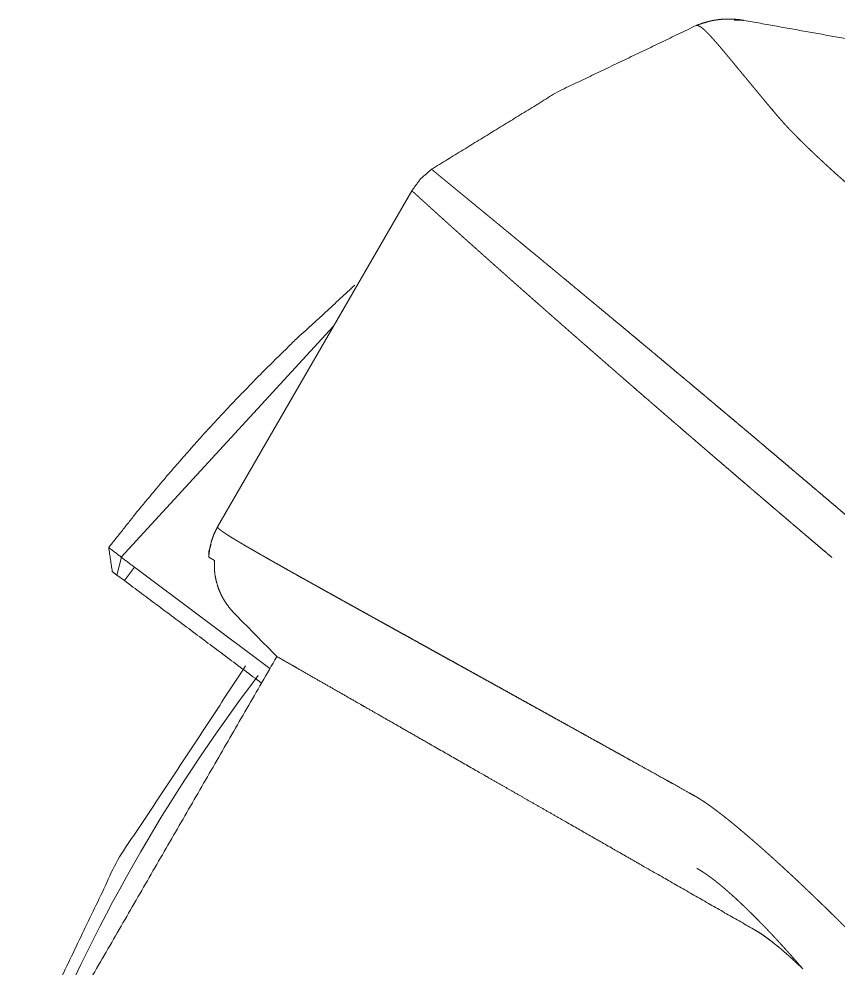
# Paper-space layout 'A3_1' of a CAD drawing. Header units: millimetres. Extents: x 0 to 420, y 0 to 297.
# Drawn here: x 181.72 to 187.61, y 272.61 to 279.43 of the extents above; entities that cross this region are included whole.
import ezdxf

# ---------------------------------------------------------------- set-up
doc = ezdxf.new("R2010")
doc.units = ezdxf.units.MM
doc.layers.add('170', color=7, linetype='Continuous', true_color=0xffffff)

psp = doc.layouts.new('A3_1')

# ---------------------------------------------------------------- linework, layer by layer
at = {"layer": '170', "color": 155, "linetype": 'Continuous', "lineweight": 13}
for p, q in [((183.1512, 275.7852), (184.5456, 278.2004)), ((183.9796, 277.2255), (182.4592, 275.567)), ((182.4602, 275.5662), (182.428, 275.439)), ((183.1291, 275.5444), (183.0874, 275.5685)), ((182.4817, 275.3988), (182.554, 275.4955)), ((182.554, 275.4955), (183.5271, 274.7679)), ((182.428, 275.439), (182.3942, 275.4646)), ((182.4817, 275.3988), (182.428, 275.439))]:
    psp.add_line(p, q, dxfattribs=at)
psp.add_arc((193.0511, 267.3909), 12.0819, 142.67767, 158.10424, dxfattribs=at)
for points, knots in [([(184.6874, 278.3546), (185.5928, 278.9103), (186.587, 279.3867)], [0, 0, 0.490746, 1, 1]), ([(186.587, 279.3866), (186.6277, 279.4021), (186.6694, 279.4146), (186.6906, 279.4197), (186.712, 279.4241), (186.7334, 279.4276), (186.755, 279.4304), (186.7767, 279.4324), (186.7984, 279.4336), (186.8202, 279.434), (186.8419, 279.4336), (186.8851, 279.4306), (186.9281, 279.4244)], [0, 0, 0.125135, 0.250202, 0.312844, 0.375471, 0.437969, 0.50044, 0.563076, 0.625716, 0.688157, 0.750476, 0.874993, 1, 1]), ([(186.587, 279.3866), (186.5881, 279.3869), (186.5892, 279.3871), (186.5904, 279.3873), (186.5916, 279.3874), (186.5928, 279.3874), (186.594, 279.3874), (186.5952, 279.3873), (186.5965, 279.3871), (186.5978, 279.3869), (186.5991, 279.3866), (186.6005, 279.3863), (186.6019, 279.3858), (186.6033, 279.3854), (186.6047, 279.3848), (186.6062, 279.3843), (186.6077, 279.3836), (186.6092, 279.3829), (186.6107, 279.3821), (186.6123, 279.3813), (186.6139, 279.3804), (186.6156, 279.3794), (186.6172, 279.3784), (186.6189, 279.3773), (186.6207, 279.3762), (186.6224, 279.375), (186.6242, 279.3737), (186.626, 279.3724), (186.6278, 279.371), (186.6297, 279.3696), (186.6316, 279.3681), (186.6336, 279.3665), (186.6355, 279.3649), (186.6375, 279.3632), (186.6396, 279.3615), (186.6416, 279.3597), (186.6437, 279.3579), (186.6458, 279.356), (186.648, 279.354), (186.6502, 279.352), (186.6524, 279.3499), (186.6547, 279.3478), (186.6569, 279.3456), (186.6616, 279.341), (186.6664, 279.3362), (186.6689, 279.3337), (186.6713, 279.3312), (186.6738, 279.3286), (186.6764, 279.326), (186.679, 279.3233), (186.6816, 279.3205), (186.6842, 279.3177), (186.6869, 279.3148), (186.6924, 279.3089), (186.698, 279.3028), (186.7038, 279.2965), (186.7067, 279.2932), (186.7096, 279.2899), (186.7126, 279.2865), (186.7157, 279.2831), (186.7187, 279.2796), (186.7218, 279.2761), (186.725, 279.2726), (186.7281, 279.2689), (186.7313, 279.2652), (186.7346, 279.2615), (186.7379, 279.2577), (186.7412, 279.2538), (186.7446, 279.25), (186.7479, 279.246), (186.7514, 279.242), (186.7548, 279.238), (186.7619, 279.2297), (186.7691, 279.2212), (186.7727, 279.2169), (186.7801, 279.2081), (186.7839, 279.2036), (186.7877, 279.1991), (186.7915, 279.1945), (186.7993, 279.1852), (186.8072, 279.1757), (186.8112, 279.1709), (186.8153, 279.166), (186.8194, 279.1611), (186.8235, 279.1561), (186.8277, 279.1511), (186.8362, 279.1408), (186.8405, 279.1357), (186.8448, 279.1304), (186.8492, 279.1252), (186.8536, 279.1198), (186.858, 279.1144), (186.867, 279.1035), (186.8716, 279.098), (186.8809, 279.0868), (186.8855, 279.0811), (186.8903, 279.0754), (186.895, 279.0696), (186.8998, 279.0638), (186.9095, 279.052), (186.9144, 279.0461), (186.9194, 279.0401), (186.9244, 279.034), (186.9345, 279.0217), (186.9396, 279.0155), (186.9448, 279.0093), (186.95, 279.003), (186.9553, 278.9966), (186.9605, 278.9903), (186.9712, 278.9773), (186.9766, 278.9708), (186.9875, 278.9576), (186.993, 278.9509), (187.0042, 278.9374), (187.0099, 278.9306), (187.0155, 278.9238), (187.0213, 278.9168), (187.0328, 278.9029), (187.0387, 278.8959), (187.0446, 278.8887), (187.0505, 278.8816), (187.0565, 278.8744), (187.0625, 278.8672), (187.0686, 278.8599), (187.0747, 278.8526), (187.0808, 278.8452), (187.0932, 278.8303), (187.0995, 278.8228), (187.1122, 278.8077), (187.1186, 278.8), (187.1365, 278.7788), (187.1549, 278.7572), (187.1712, 278.7382), (187.1879, 278.7189), (187.2023, 278.7025), (187.2171, 278.6858), (187.2294, 278.672), (187.2419, 278.6582), (187.2519, 278.6473), (187.262, 278.6364), (187.2695, 278.6285), (187.2771, 278.6207), (187.2834, 278.6143), (187.2898, 278.6079), (187.3026, 278.5951), (187.3155, 278.5822), (187.322, 278.5757), (187.3351, 278.5627), (187.3484, 278.5496), (187.3551, 278.5431), (187.3618, 278.5365), (187.3754, 278.5233), (187.389, 278.5101), (187.3959, 278.5034), (187.4098, 278.49), (187.4168, 278.4834), (187.4239, 278.4767), (187.4309, 278.4699), (187.4451, 278.4564), (187.4523, 278.4496), (187.4668, 278.4361), (187.474, 278.4292), (187.4814, 278.4224), (187.4961, 278.4087), (187.5035, 278.4018), (187.511, 278.3949), (187.5185, 278.388), (187.5336, 278.3741), (187.5488, 278.3602), (187.5642, 278.3462), (187.5797, 278.3322), (187.5954, 278.3181), (187.6113, 278.3039), (187.6193, 278.2968), (187.6353, 278.2825), (187.6515, 278.2682), (187.6679, 278.2538), (187.6844, 278.2394), (187.6927, 278.2322), (187.7011, 278.2249), (187.7479, 278.1844), (187.796, 278.1432), (187.8439, 278.1023), (187.8931, 278.0607), (187.942, 278.0195), (187.9921, 277.9776), (188.0419, 277.9362), (188.0929, 277.8942), (188.1435, 277.8527), (188.1952, 277.8105), (188.2464, 277.769), (188.2987, 277.7269), (188.3505, 277.6855), (188.4032, 277.6434), (188.4553, 277.6022), (188.5084, 277.5604), (188.5607, 277.5195), (188.614, 277.478), (188.6663, 277.4374), (188.7196, 277.3963), (188.7718, 277.3562), (188.8249, 277.3156), (188.8769, 277.2761), (188.9296, 277.2361), (188.9811, 277.1972), (189.0334, 277.1579), (189.0843, 277.1198), (189.1359, 277.0813), (189.186, 277.044), (189.2368, 277.0063), (189.2859, 276.97), (189.3357, 276.9332), (189.4323, 276.8622), (189.4791, 276.8279), (189.5717, 276.7603), (189.6174, 276.7269), (189.7053, 276.6629), (189.7473, 276.6324), (189.8297, 276.5724), (189.87, 276.543), (189.9464, 276.4873), (190.0184, 276.4345)], [0, 0, 0.000252, 0.000499, 0.000756, 0.001012, 0.001275, 0.001544, 0.001817, 0.002101, 0.002392, 0.00269, 0.002998, 0.003316, 0.003642, 0.003982, 0.004324, 0.004687, 0.005055, 0.005435, 0.005831, 0.006236, 0.006654, 0.00708, 0.007522, 0.007978, 0.008446, 0.008925, 0.00942, 0.009926, 0.010445, 0.010979, 0.011526, 0.012084, 0.012659, 0.013246, 0.013842, 0.01446, 0.015084, 0.015728, 0.016381, 0.01705, 0.017735, 0.018429, 0.019863, 0.021354, 0.022122, 0.0229, 0.023691, 0.024504, 0.025321, 0.02616, 0.027009, 0.027874, 0.029643, 0.03147, 0.03335, 0.034312, 0.035291, 0.036279, 0.037284, 0.038304, 0.039335, 0.040379, 0.041442, 0.042515, 0.043604, 0.044709, 0.045824, 0.046955, 0.0481, 0.049257, 0.050431, 0.052817, 0.055261, 0.056503, 0.059032, 0.060319, 0.061617, 0.06293, 0.065595, 0.068319, 0.069703, 0.071098, 0.072508, 0.073931, 0.075371, 0.078289, 0.079765, 0.081259, 0.082767, 0.084291, 0.085824, 0.088937, 0.090509, 0.093706, 0.095324, 0.096954, 0.098601, 0.100257, 0.103615, 0.105317, 0.107028, 0.108759, 0.112255, 0.114022, 0.115804, 0.117599, 0.11941, 0.121231, 0.124918, 0.126785, 0.130553, 0.132454, 0.136308, 0.138255, 0.140211, 0.142187, 0.146174, 0.148184, 0.150215, 0.152258, 0.154314, 0.156379, 0.158465, 0.160559, 0.162669, 0.16693, 0.169082, 0.173425, 0.175616, 0.181726, 0.187962, 0.193468, 0.199075, 0.203893, 0.208785, 0.212847, 0.21696, 0.220206, 0.223483, 0.225863, 0.228267, 0.230241, 0.23222, 0.236206, 0.240224, 0.242242, 0.246305, 0.2504, 0.252457, 0.254524, 0.258683, 0.262868, 0.264977, 0.269214, 0.271342, 0.27348, 0.275625, 0.27994, 0.28211, 0.286471, 0.288664, 0.290867, 0.295292, 0.297518, 0.299753, 0.301992, 0.306503, 0.311039, 0.315615, 0.320217, 0.324858, 0.329532, 0.331882, 0.336606, 0.341359, 0.346152, 0.350974, 0.353397, 0.355833, 0.369448, 0.383374, 0.397228, 0.41139, 0.425452, 0.439814, 0.454056, 0.468588, 0.482974, 0.497645, 0.512142, 0.526916, 0.541487, 0.556322, 0.570931, 0.585791, 0.600397, 0.615247, 0.62981, 0.644604, 0.659085, 0.673777, 0.688136, 0.702691, 0.716883, 0.731264, 0.745248, 0.759406, 0.77314, 0.78704, 0.800485, 0.814086, 0.840454, 0.853206, 0.878424, 0.890874, 0.914774, 0.926196, 0.948611, 0.959592, 0.980376, 1, 1]), ([(187.8572, 279.2584), (187.4037, 279.3392), (186.9307, 279.4242)], [0, 0, 0.489435, 1, 1]), ([(184.5456, 278.2005), (184.6081, 278.2853), (184.6874, 278.3546)], [0, 0, 0.499982, 1, 1]), ([(184.6874, 278.3546), (184.6876, 278.3544), (184.6878, 278.3543), (184.688, 278.354), (184.6883, 278.3538), (184.6886, 278.3535), (184.6891, 278.3531), (184.6895, 278.3527), (184.69, 278.3523), (184.6906, 278.3518), (184.6913, 278.3512), (184.692, 278.3506), (184.6928, 278.35), (184.6936, 278.3493), (184.6944, 278.3485), (184.6954, 278.3478), (184.6964, 278.3469), (184.6974, 278.3461), (184.6985, 278.3451), (184.6997, 278.3442), (184.7009, 278.3431), (184.7022, 278.342), (184.7036, 278.3409), (184.705, 278.3398), (184.7065, 278.3386), (184.708, 278.3373), (184.7096, 278.336), (184.7112, 278.3346), (184.7129, 278.3332), (184.7147, 278.3318), (184.7165, 278.3302), (184.7184, 278.3287), (184.7203, 278.3271), (184.7223, 278.3254), (184.7244, 278.3238), (184.7265, 278.322), (184.7287, 278.3202), (184.7309, 278.3184), (184.7332, 278.3165), (184.7356, 278.3145), (184.738, 278.3125), (184.7404, 278.3105), (184.743, 278.3084), (184.7456, 278.3063), (184.7482, 278.3041), (184.7509, 278.3018), (184.7537, 278.2996), (184.7565, 278.2972), (184.7594, 278.2949), (184.7624, 278.2924), (184.7654, 278.2899), (184.7685, 278.2874), (184.7716, 278.2848), (184.7748, 278.2822), (184.7781, 278.2795), (184.7814, 278.2768), (184.7847, 278.274), (184.7882, 278.2712), (184.7917, 278.2683), (184.7952, 278.2654), (184.7988, 278.2624), (184.8025, 278.2594), (184.81, 278.2532), (184.8139, 278.2501), (184.8218, 278.2436), (184.8258, 278.2403), (184.8299, 278.2369), (184.8341, 278.2335), (184.8425, 278.2265), (184.8469, 278.2229), (184.8513, 278.2193), (184.8602, 278.212), (184.8648, 278.2082), (184.8694, 278.2044), (184.8741, 278.2005), (184.8789, 278.1966), (184.8837, 278.1927), (184.8886, 278.1887), (184.8935, 278.1846), (184.9036, 278.1763), (184.9087, 278.1721), (184.9139, 278.1679), (184.9191, 278.1636), (184.9244, 278.1592), (184.9298, 278.1548), (184.9352, 278.1503), (184.9407, 278.1458), (184.9462, 278.1413), (184.9518, 278.1367), (184.9575, 278.132), (184.9632, 278.1273), (184.969, 278.1226), (184.9807, 278.1129), (184.9867, 278.108), (184.9927, 278.1031), (185.0049, 278.093), (185.0111, 278.0879), (185.0237, 278.0775), (185.0301, 278.0723), (185.0366, 278.067), (185.0431, 278.0616), (185.0496, 278.0562), (185.0563, 278.0508), (185.0697, 278.0397), (185.0765, 278.0341), (185.0834, 278.0284), (185.0903, 278.0227), (185.0973, 278.0169), (185.1115, 278.0053), (185.1259, 277.9934), (185.1332, 277.9874), (185.1406, 277.9813), (185.148, 277.9752), (185.1555, 277.969), (185.1706, 277.9566), (185.186, 277.9439), (185.1938, 277.9375), (185.2016, 277.931), (185.2095, 277.9245), (185.2175, 277.9179), (185.2255, 277.9113), (185.2336, 277.9046), (185.25, 277.8912), (185.2666, 277.8775), (185.275, 277.8706), (185.2834, 277.8636), (185.3005, 277.8495), (185.3091, 277.8424), (185.3178, 277.8352), (185.3266, 277.8279), (185.3442, 277.8134), (185.3622, 277.7986), (185.3803, 277.7836), (185.3987, 277.7684), (185.408, 277.7607), (185.4174, 277.753), (185.4363, 277.7374), (185.4458, 277.7295), (185.465, 277.7136), (185.4845, 277.6975), (185.5042, 277.6812), (185.5141, 277.6729), (185.5241, 277.6647), (185.5443, 277.648), (185.5545, 277.6395), (185.5648, 277.631), (185.5751, 277.6225), (185.5854, 277.6139), (185.6063, 277.5966), (185.6274, 277.5791), (185.6381, 277.5703), (185.6596, 277.5525), (185.6704, 277.5435), (185.6923, 277.5254), (185.7033, 277.5163), (185.7255, 277.4978), (185.7367, 277.4886), (185.7479, 277.4792), (185.7706, 277.4604), (185.782, 277.4509), (185.7935, 277.4414), (185.8167, 277.4221), (185.8284, 277.4125), (185.8519, 277.3929), (185.8637, 277.3831), (185.8756, 277.3732), (185.8876, 277.3632), (185.8996, 277.3533), (185.9239, 277.3331), (185.9483, 277.3127), (185.973, 277.2922), (185.9855, 277.2818), (185.998, 277.2714), (186.0232, 277.2504), (186.0486, 277.2292), (186.0743, 277.2079), (186.0872, 277.1971), (186.1133, 277.1754), (186.1263, 277.1644), (186.1527, 277.1425), (186.1794, 277.1202), (186.2062, 277.0978), (186.2333, 277.0752), (186.247, 277.0638), (186.2744, 277.0409), (186.2882, 277.0293), (186.316, 277.0061), (186.33, 276.9943), (186.3582, 276.9708), (186.3866, 276.947), (186.4009, 276.9351), (186.4296, 276.911), (186.4586, 276.8867), (186.4732, 276.8745), (186.5025, 276.8499), (186.5173, 276.8376), (186.5321, 276.8251), (186.5619, 276.8001), (186.5919, 276.7749), (186.6222, 276.7495), (186.6527, 276.7239), (186.668, 276.711), (186.6989, 276.6851), (186.7144, 276.6721), (186.7299, 276.659), (186.7612, 276.6327), (186.7928, 276.6061), (186.8086, 276.5928), (186.8405, 276.5659), (186.8726, 276.5389), (186.8887, 276.5253), (186.9211, 276.498), (186.9375, 276.4842), (186.9702, 276.4566), (187.0032, 276.4287), (187.0364, 276.4007), (187.0531, 276.3866), (187.0867, 276.3582), (187.1205, 276.3296), (187.1545, 276.3009), (187.1887, 276.2719), (187.2232, 276.2427), (187.2579, 276.2133), (187.2928, 276.1838), (187.3104, 276.1689), (187.3456, 276.139), (187.3811, 276.1089), (187.4168, 276.0786), (187.4527, 276.0481), (187.4708, 276.0327), (187.507, 276.0019), (187.5435, 275.9709), (187.5618, 275.9553), (187.5986, 275.924), (187.6171, 275.9083), (187.6542, 275.8766), (187.6916, 275.8448), (187.7292, 275.8127), (187.767, 275.7805), (187.7859, 275.7643)], [0, 0, 0.000065, 0.000127, 0.000206, 0.000308, 0.000424, 0.000558, 0.000711, 0.000881, 0.001074, 0.001285, 0.001513, 0.00176, 0.002022, 0.002309, 0.002607, 0.00293, 0.003268, 0.003628, 0.004006, 0.004402, 0.00482, 0.005252, 0.005703, 0.006176, 0.006667, 0.007175, 0.007703, 0.008251, 0.008819, 0.009404, 0.010007, 0.010625, 0.011269, 0.011931, 0.01261, 0.013308, 0.014028, 0.014766, 0.015523, 0.016297, 0.017089, 0.017904, 0.018733, 0.019587, 0.020456, 0.021344, 0.022253, 0.02318, 0.024129, 0.025096, 0.026082, 0.027085, 0.028111, 0.02915, 0.030212, 0.031292, 0.032394, 0.033514, 0.034652, 0.035812, 0.03699, 0.039401, 0.040637, 0.043164, 0.044459, 0.045768, 0.047102, 0.049819, 0.051211, 0.052619, 0.055495, 0.05696, 0.058444, 0.059949, 0.061473, 0.063018, 0.064581, 0.066163, 0.069385, 0.071025, 0.072683, 0.074363, 0.076061, 0.077778, 0.079515, 0.081272, 0.083046, 0.084843, 0.086657, 0.088493, 0.090341, 0.094107, 0.09602, 0.097951, 0.101871, 0.103863, 0.107903, 0.109946, 0.112019, 0.114102, 0.116208, 0.118335, 0.122647, 0.124832, 0.127036, 0.129261, 0.131504, 0.136049, 0.140674, 0.143019, 0.145375, 0.147761, 0.150156, 0.155014, 0.159951, 0.162449, 0.164965, 0.167503, 0.170059, 0.172637, 0.175233, 0.180479, 0.185805, 0.188499, 0.191211, 0.196694, 0.199464, 0.202256, 0.205066, 0.210745, 0.2165, 0.222328, 0.228238, 0.231223, 0.234226, 0.240294, 0.243351, 0.249531, 0.255787, 0.262123, 0.265322, 0.268535, 0.275024, 0.278295, 0.281589, 0.2849, 0.288227, 0.294947, 0.301738, 0.305169, 0.312079, 0.315565, 0.322591, 0.326135, 0.333277, 0.336872, 0.340492, 0.347794, 0.351468, 0.355164, 0.362622, 0.366373, 0.373944, 0.37776, 0.381591, 0.385447, 0.389318, 0.39712, 0.405003, 0.412965, 0.416977, 0.421004, 0.429123, 0.437314, 0.445588, 0.449756, 0.458147, 0.462369, 0.470876, 0.479463, 0.488125, 0.496864, 0.501268, 0.510123, 0.514581, 0.523556, 0.528076, 0.537163, 0.546333, 0.550944, 0.56023, 0.569589, 0.574305, 0.58378, 0.588546, 0.593338, 0.602969, 0.612676, 0.622462, 0.632322, 0.63728, 0.647255, 0.652272, 0.657303, 0.66743, 0.67763, 0.682763, 0.693078, 0.70347, 0.708693, 0.719194, 0.724478, 0.735095, 0.745787, 0.756552, 0.761964, 0.772845, 0.783798, 0.79483, 0.805932, 0.817117, 0.828374, 0.839704, 0.845402, 0.856848, 0.868366, 0.87996, 0.89163, 0.89749, 0.909272, 0.921123, 0.927085, 0.939052, 0.945057, 0.957139, 0.969291, 0.981518, 0.993821, 1, 1]), ([(187.5623, 275.5652), (187.5321, 275.5909), (187.517, 275.6037), (187.4871, 275.6291), (187.4573, 275.6544), (187.4277, 275.6796), (187.3983, 275.7046), (187.3691, 275.7295), (187.3545, 275.7419), (187.3255, 275.7666), (187.3111, 275.7789), (187.2824, 275.8033), (187.2681, 275.8155), (187.2397, 275.8398), (187.2255, 275.8518), (187.2114, 275.8639), (187.1833, 275.8879), (187.1693, 275.8998), (187.1554, 275.9117), (187.1276, 275.9354), (187.1001, 275.959), (187.0727, 275.9824), (187.059, 275.9941), (187.0454, 276.0057), (187.0319, 276.0173), (187.0049, 276.0404), (186.9915, 276.0519), (186.9781, 276.0633), (186.9515, 276.0861), (186.9382, 276.0975), (186.9118, 276.1201), (186.8857, 276.1426), (186.8596, 276.1649), (186.8337, 276.1871), (186.8209, 276.1982), (186.7952, 276.2202), (186.7825, 276.2311), (186.7571, 276.2529), (186.7445, 276.2638), (186.7194, 276.2854), (186.7069, 276.2961), (186.682, 276.3175), (186.6696, 276.3282), (186.6573, 276.3388), (186.6327, 276.3599), (186.6205, 276.3704), (186.5962, 276.3914), (186.5721, 276.4122), (186.5601, 276.4225), (186.5481, 276.4329), (186.5362, 276.4431), (186.5243, 276.4534), (186.5006, 276.4738), (186.4772, 276.4941), (186.4538, 276.5143), (186.4422, 276.5243), (186.4307, 276.5343), (186.4076, 276.5542), (186.3848, 276.5739), (186.3734, 276.5837), (186.3508, 276.6033), (186.3396, 276.613), (186.3172, 276.6324), (186.3061, 276.642), (186.284, 276.6612), (186.2729, 276.6707), (186.262, 276.6803), (186.251, 276.6897), (186.2293, 276.7086), (186.2077, 276.7273), (186.1863, 276.7459), (186.165, 276.7643), (186.1439, 276.7827), (186.123, 276.8009), (186.1022, 276.819), (186.0919, 276.8279), (186.0713, 276.8458), (186.0611, 276.8547), (186.0509, 276.8636), (186.0408, 276.8724), (186.0206, 276.89), (186.0006, 276.9074), (185.9906, 276.9161), (185.9708, 276.9333), (185.9512, 276.9505), (185.9317, 276.9675), (185.9221, 276.9759), (185.9124, 276.9843), (185.9028, 276.9927), (185.8837, 277.0094), (185.8648, 277.026), (185.8553, 277.0342), (185.846, 277.0424), (185.8273, 277.0587), (185.8088, 277.0749), (185.7997, 277.0829), (185.7814, 277.0989), (185.7633, 277.1148), (185.7543, 277.1226), (185.7364, 277.1383), (185.7275, 277.1461), (185.7098, 277.1616), (185.7011, 277.1693), (185.6836, 277.1846), (185.6663, 277.1998), (185.6577, 277.2073), (185.6406, 277.2223), (185.6322, 277.2298), (185.6237, 277.2372), (185.6153, 277.2446), (185.6069, 277.252), (185.5986, 277.2593), (185.5903, 277.2666), (185.5738, 277.2811), (185.5656, 277.2883), (185.5575, 277.2955), (185.5493, 277.3027), (185.5332, 277.3169), (185.5252, 277.3239), (185.5172, 277.331), (185.5093, 277.338), (185.5014, 277.3449), (185.4935, 277.3519), (185.4857, 277.3588), (185.4779, 277.3657), (185.4624, 277.3793), (185.4547, 277.3861), (185.4394, 277.3996), (185.4242, 277.413), (185.4093, 277.4262), (185.4018, 277.4328), (185.387, 277.4459), (185.3797, 277.4524), (185.3724, 277.4589), (185.3578, 277.4717), (185.3435, 277.4844), (185.3363, 277.4907), (185.3222, 277.5033), (185.3151, 277.5095), (185.3012, 277.5219), (185.2942, 277.528), (185.2804, 277.5402), (185.2668, 277.5523), (185.2601, 277.5583), (185.2533, 277.5643), (185.2466, 277.5702), (185.24, 277.5761), (185.2334, 277.582), (185.2202, 277.5936), (185.2137, 277.5995), (185.2072, 277.6052), (185.2007, 277.611), (185.1943, 277.6167), (185.1879, 277.6223), (185.1752, 277.6336), (185.1627, 277.6447), (185.1565, 277.6503), (185.1503, 277.6558), (185.1441, 277.6612), (185.1319, 277.6721), (185.1259, 277.6775), (185.1199, 277.6829), (185.1139, 277.6882), (185.1079, 277.6935), (185.102, 277.6988), (185.0961, 277.704), (185.0903, 277.7092), (185.0845, 277.7144), (185.0787, 277.7196), (185.0729, 277.7247), (185.0672, 277.7298), (185.0615, 277.7348), (185.0559, 277.7399), (185.0503, 277.7449), (185.0391, 277.7548), (185.0336, 277.7598), (185.0281, 277.7647), (185.0173, 277.7744), (185.0119, 277.7792), (185.0065, 277.784), (184.9959, 277.7935), (184.9907, 277.7981), (184.9803, 277.8075), (184.97, 277.8167), (184.9598, 277.8257), (184.9548, 277.8302), (184.9498, 277.8347), (184.9449, 277.8392), (184.9399, 277.8436), (184.9351, 277.848), (184.9302, 277.8523), (184.9206, 277.8609), (184.9111, 277.8695), (184.9017, 277.8779), (184.8971, 277.882), (184.8879, 277.8903), (184.8834, 277.8943), (184.8789, 277.8984), (184.8699, 277.9064), (184.8655, 277.9104), (184.8612, 277.9143), (184.8568, 277.9182), (184.8525, 277.9221), (184.8482, 277.9259), (184.844, 277.9298), (184.8397, 277.9336), (184.8314, 277.9411), (184.8232, 277.9485), (184.8151, 277.9558), (184.8071, 277.9629), (184.8032, 277.9665), (184.7993, 277.97), (184.7954, 277.9735), (184.7878, 277.9804), (184.784, 277.9838), (184.7803, 277.9872), (184.7766, 277.9905), (184.7692, 277.9972), (184.762, 278.0037), (184.7584, 278.0069), (184.7549, 278.0101), (184.7479, 278.0164), (184.7411, 278.0226), (184.7377, 278.0256), (184.7344, 278.0287), (184.7311, 278.0317), (184.7278, 278.0346), (184.7245, 278.0376), (184.7213, 278.0405), (184.715, 278.0463), (184.7118, 278.0491), (184.7057, 278.0547), (184.7026, 278.0575), (184.6966, 278.0629), (184.6937, 278.0656), (184.6879, 278.0708), (184.685, 278.0734), (184.6822, 278.076), (184.6794, 278.0785), (184.6766, 278.081), (184.6712, 278.086), (184.6685, 278.0884), (184.6659, 278.0908), (184.6632, 278.0932), (184.6607, 278.0956), (184.6581, 278.0979), (184.6531, 278.1025), (184.6506, 278.1047), (184.6482, 278.1069), (184.6457, 278.1091), (184.6434, 278.1113), (184.641, 278.1134), (184.6364, 278.1176), (184.6342, 278.1197), (184.6297, 278.1237), (184.6254, 278.1277), (184.6212, 278.1315), (184.6191, 278.1334), (184.6151, 278.137), (184.6112, 278.1406), (184.6074, 278.1441), (184.6056, 278.1458), (184.6037, 278.1474), (184.6019, 278.1491), (184.5985, 278.1523), (184.5967, 278.1538), (184.5934, 278.1569), (184.5918, 278.1583), (184.5886, 278.1612), (184.5856, 278.164), (184.5827, 278.1667), (184.5813, 278.168), (184.5799, 278.1693), (184.5772, 278.1717), (184.5746, 278.1741), (184.5733, 278.1752), (184.5721, 278.1764), (184.5709, 278.1774), (184.5697, 278.1785), (184.5686, 278.1796), (184.5675, 278.1806), (184.5664, 278.1816), (184.5643, 278.1835), (184.5624, 278.1853), (184.5614, 278.1862), (184.5605, 278.187), (184.5596, 278.1878), (184.5579, 278.1893), (184.5571, 278.1901), (184.5563, 278.1908), (184.5556, 278.1915), (184.5549, 278.1921), (184.5542, 278.1928), (184.5535, 278.1934), (184.5529, 278.1939), (184.5523, 278.1945), (184.5517, 278.195), (184.5511, 278.1956), (184.5506, 278.196), (184.5501, 278.1965), (184.5496, 278.1969), (184.5492, 278.1973), (184.5487, 278.1977), (184.5483, 278.1981), (184.548, 278.1984), (184.5476, 278.1987), (184.5473, 278.199), (184.547, 278.1993), (184.5468, 278.1995), (184.5465, 278.1997), (184.5463, 278.1999), (184.5461, 278.2), (184.546, 278.2002), (184.5458, 278.2003), (184.5457, 278.2004), (184.5457, 278.2004), (184.5456, 278.2005)], [0, 0, 0.009899, 0.014827, 0.024638, 0.034393, 0.044091, 0.053733, 0.063316, 0.068086, 0.077588, 0.082321, 0.091736, 0.096421, 0.105755, 0.1104, 0.115029, 0.124253, 0.128843, 0.133414, 0.142528, 0.151583, 0.160586, 0.165066, 0.169531, 0.173985, 0.182849, 0.187255, 0.191654, 0.200408, 0.204766, 0.213436, 0.222054, 0.230617, 0.239129, 0.243367, 0.251797, 0.255991, 0.264341, 0.268498, 0.276768, 0.280884, 0.289073, 0.29315, 0.297211, 0.305297, 0.309322, 0.317328, 0.325285, 0.329241, 0.333188, 0.337118, 0.34104, 0.34884, 0.356586, 0.364283, 0.36811, 0.371926, 0.37952, 0.387061, 0.39081, 0.398273, 0.401986, 0.409376, 0.413049, 0.420358, 0.423994, 0.427615, 0.431226, 0.43841, 0.445543, 0.452621, 0.459652, 0.466631, 0.473559, 0.480435, 0.483855, 0.490658, 0.494041, 0.49741, 0.500767, 0.507442, 0.51407, 0.517365, 0.523919, 0.530422, 0.536873, 0.54008, 0.543277, 0.546458, 0.552789, 0.559072, 0.562191, 0.5653, 0.57148, 0.577616, 0.580662, 0.586722, 0.592733, 0.595721, 0.601659, 0.60461, 0.610476, 0.61339, 0.619182, 0.62493, 0.627785, 0.63346, 0.636276, 0.639087, 0.641881, 0.644663, 0.647435, 0.650195, 0.65568, 0.658403, 0.661116, 0.663818, 0.669185, 0.67185, 0.674505, 0.677148, 0.67978, 0.682398, 0.685008, 0.687601, 0.692763, 0.695322, 0.700411, 0.705456, 0.710449, 0.712932, 0.71786, 0.720309, 0.722743, 0.727584, 0.732373, 0.734756, 0.739479, 0.741826, 0.746483, 0.748797, 0.753388, 0.757935, 0.76019, 0.762435, 0.764668, 0.766891, 0.769102, 0.773489, 0.775671, 0.777835, 0.779991, 0.782137, 0.784271, 0.788504, 0.792693, 0.794769, 0.796837, 0.798892, 0.802971, 0.804992, 0.807006, 0.809001, 0.810993, 0.812974, 0.814937, 0.816896, 0.81884, 0.820773, 0.8227, 0.824611, 0.826511, 0.828401, 0.830279, 0.834007, 0.835856, 0.837687, 0.841327, 0.843129, 0.84492, 0.848472, 0.850233, 0.85372, 0.857162, 0.860561, 0.862245, 0.863919, 0.865578, 0.867233, 0.86887, 0.870504, 0.873727, 0.876913, 0.880056, 0.881609, 0.884685, 0.886209, 0.887722, 0.890711, 0.892195, 0.893663, 0.895125, 0.896568, 0.898008, 0.899436, 0.900854, 0.903653, 0.906415, 0.909133, 0.911808, 0.913127, 0.914442, 0.915747, 0.918311, 0.919583, 0.920843, 0.922093, 0.924563, 0.926988, 0.928187, 0.929374, 0.93172, 0.934021, 0.935157, 0.936283, 0.9374, 0.938504, 0.9396, 0.940685, 0.942825, 0.943881, 0.945956, 0.946983, 0.949, 0.949997, 0.951955, 0.952916, 0.953873, 0.954812, 0.955747, 0.95758, 0.958486, 0.959381, 0.960265, 0.961138, 0.962001, 0.963695, 0.964528, 0.96535, 0.966168, 0.966968, 0.967765, 0.969321, 0.970084, 0.971582, 0.973043, 0.97446, 0.975154, 0.976513, 0.977835, 0.979113, 0.979742, 0.980355, 0.980965, 0.982149, 0.982726, 0.983851, 0.984399, 0.985465, 0.986495, 0.987481, 0.987963, 0.988435, 0.989348, 0.990224, 0.990648, 0.991061, 0.991462, 0.991861, 0.992244, 0.992624, 0.992986, 0.993694, 0.994359, 0.994676, 0.994987, 0.995287, 0.995856, 0.99613, 0.996393, 0.996645, 0.99689, 0.997127, 0.99735, 0.997566, 0.997774, 0.997971, 0.998161, 0.99834, 0.998508, 0.998669, 0.998822, 0.998961, 0.999096, 0.999221, 0.999338, 0.99944, 0.999539, 0.999626, 0.999703, 0.999773, 0.999835, 0.999886, 0.999927, 0.99996, 0.999985, 1, 1]), ([(182.3688, 275.6361), (182.5779, 275.9001), (182.7934, 276.1587), (183.0151, 276.4116), (183.2431, 276.659), (183.4773, 276.9007), (183.7175, 277.1365), (184.1361, 277.5208)], [0, 0, 0.130146, 0.260223, 0.390221, 0.520222, 0.650301, 0.780386, 1, 1]), ([(183.0875, 275.5684), (183.0936, 275.625), (183.1063, 275.6802), (183.1152, 275.7073), (183.1256, 275.7339), (183.1377, 275.7599), (183.1512, 275.7851)], [0, 0, 0.24982, 0.498178, 0.62303, 0.748628, 0.874316, 1, 1]), ([(183.1512, 275.7852), (183.151, 275.7848), (183.151, 275.7845), (183.1509, 275.7841), (183.1509, 275.7838), (183.151, 275.7834), (183.151, 275.7829), (183.1511, 275.7825), (183.1513, 275.7821), (183.1515, 275.7816), (183.1517, 275.7811), (183.152, 275.7806), (183.1523, 275.7801), (183.1527, 275.7795), (183.153, 275.7789), (183.1535, 275.7783), (183.1539, 275.7777), (183.1544, 275.7771), (183.155, 275.7765), (183.1556, 275.7758), (183.1562, 275.7751), (183.1569, 275.7744), (183.1576, 275.7736), (183.1592, 275.7721), (183.1601, 275.7713), (183.161, 275.7705), (183.1619, 275.7697), (183.1629, 275.7688), (183.1639, 275.7679), (183.165, 275.767), (183.1661, 275.7661), (183.1673, 275.7651), (183.1685, 275.7642), (183.1698, 275.7632), (183.1711, 275.7621), (183.1724, 275.7611), (183.1738, 275.76), (183.1753, 275.7589), (183.1768, 275.7578), (183.1784, 275.7567), (183.18, 275.7555), (183.1816, 275.7543), (183.1833, 275.7531), (183.1851, 275.7518), (183.1869, 275.7506), (183.1887, 275.7493), (183.1906, 275.748), (183.1926, 275.7466), (183.1946, 275.7452), (183.1967, 275.7438), (183.2009, 275.7409), (183.2032, 275.7395), (183.2054, 275.738), (183.2078, 275.7364), (183.2102, 275.7348), (183.2126, 275.7333), (183.2177, 275.73), (183.2229, 275.7266), (183.2257, 275.7249), (183.2284, 275.7231), (183.2342, 275.7195), (183.2371, 275.7176), (183.2401, 275.7157), (183.2432, 275.7138), (183.2464, 275.7119), (183.2496, 275.7099), (183.2561, 275.7058), (183.2595, 275.7038), (183.263, 275.7017), (183.2665, 275.6995), (183.27, 275.6973), (183.2737, 275.6951), (183.2811, 275.6906), (183.2849, 275.6883), (183.2888, 275.686), (183.2928, 275.6836), (183.2968, 275.6812), (183.3009, 275.6788), (183.3051, 275.6763), (183.3093, 275.6738), (183.3136, 275.6712), (183.3224, 275.666), (183.3269, 275.6634), (183.3361, 275.658), (183.3408, 275.6552), (183.3504, 275.6495), (183.3553, 275.6467), (183.3603, 275.6438), (183.3654, 275.6408), (183.3705, 275.6378), (183.3757, 275.6348), (183.381, 275.6317), (183.3864, 275.6286), (183.3973, 275.6223), (183.4029, 275.619), (183.4143, 275.6125), (183.426, 275.6057), (183.432, 275.6023), (183.438, 275.5988), (183.4504, 275.5917), (183.4567, 275.5881), (183.4696, 275.5808), (183.4761, 275.577), (183.4827, 275.5733), (183.4894, 275.5694), (183.5031, 275.5616), (183.5171, 275.5537), (183.5315, 275.5455), (183.5388, 275.5414), (183.5462, 275.5372), (183.5613, 275.5286), (183.569, 275.5243), (183.5846, 275.5155), (183.5926, 275.511), (183.6087, 275.5019), (183.6253, 275.4925), (183.6422, 275.483), (183.6595, 275.4733), (183.6772, 275.4633), (183.6862, 275.4583), (183.7045, 275.448), (183.7138, 275.4428), (183.7327, 275.4322), (183.752, 275.4214), (183.7619, 275.4159), (183.7818, 275.4048), (183.7919, 275.3991), (183.8125, 275.3876), (183.8229, 275.3818), (183.8442, 275.3699), (183.855, 275.3639), (183.8768, 275.3517), (183.8992, 275.3393), (183.9219, 275.3265), (183.9452, 275.3136), (183.957, 275.307), (183.9689, 275.3004), (183.9931, 275.287), (184.0177, 275.2732), (184.0428, 275.2593), (184.0685, 275.245), (184.0946, 275.2305), (184.1212, 275.2157), (184.1347, 275.2082), (184.1621, 275.193), (184.19, 275.1775), (184.2184, 275.1618), (184.2473, 275.1457), (184.262, 275.1375), (184.2768, 275.1293), (184.2918, 275.121), (184.3221, 275.1042), (184.353, 275.0871), (184.3844, 275.0696), (184.4164, 275.0519), (184.4491, 275.0338), (184.4823, 275.0153), (184.5161, 274.9966), (184.5505, 274.9775), (184.5679, 274.9678), (184.6033, 274.9482), (184.6393, 274.9283), (184.6759, 274.908), (184.7132, 274.8873), (184.7512, 274.8663), (184.7704, 274.8556), (184.8094, 274.834), (184.849, 274.8121), (184.8893, 274.7897), (184.9097, 274.7784), (184.9511, 274.7554), (184.9721, 274.7438), (185.0146, 274.7203), (185.0361, 274.7083), (185.0796, 274.6842), (185.1239, 274.6596), (185.1463, 274.6471), (185.169, 274.6346), (185.2148, 274.6092), (185.2614, 274.5833), (185.3088, 274.557), (185.357, 274.5303), (185.4059, 274.5031), (185.4308, 274.4893), (185.481, 274.4615), (185.532, 274.4331), (185.5578, 274.4188), (185.6102, 274.3898), (185.6633, 274.3602), (185.7174, 274.3302), (185.7724, 274.2997), (185.8282, 274.2686), (185.885, 274.2371), (185.9427, 274.205), (186.0013, 274.1724), (186.031, 274.1559), (186.0911, 274.1225), (186.1215, 274.1056), (186.1831, 274.0714), (186.2457, 274.0366), (186.3093, 274.0012), (186.3739, 273.9652), (186.4067, 273.947), (186.4729, 273.9102), (186.5402, 273.8727), (186.5742, 273.8537)], [0, 0, 0.00009, 0.000181, 0.00027, 0.00037, 0.00047, 0.000577, 0.000691, 0.000814, 0.000944, 0.001082, 0.001231, 0.001384, 0.001551, 0.001726, 0.00191, 0.002109, 0.002314, 0.002527, 0.002758, 0.002995, 0.003248, 0.003508, 0.004066, 0.00436, 0.004672, 0.004992, 0.005324, 0.00567, 0.006028, 0.006402, 0.006782, 0.007179, 0.007587, 0.008013, 0.008448, 0.008894, 0.00936, 0.009837, 0.010329, 0.010829, 0.011348, 0.011879, 0.012426, 0.012987, 0.013562, 0.014151, 0.014756, 0.015375, 0.016008, 0.017321, 0.018003, 0.018694, 0.019406, 0.020131, 0.020871, 0.022403, 0.023996, 0.024819, 0.025657, 0.027381, 0.028267, 0.029173, 0.030094, 0.031035, 0.031989, 0.033957, 0.034961, 0.03599, 0.037033, 0.038096, 0.039176, 0.041392, 0.042524, 0.043681, 0.044852, 0.046045, 0.047251, 0.048486, 0.049735, 0.051, 0.053597, 0.054925, 0.057639, 0.059029, 0.061862, 0.063311, 0.064782, 0.066268, 0.067783, 0.069313, 0.07087, 0.072442, 0.075658, 0.0773, 0.080647, 0.084084, 0.085836, 0.087613, 0.091233, 0.093081, 0.09684, 0.098758, 0.100692, 0.10266, 0.106661, 0.110761, 0.114963, 0.117098, 0.119265, 0.123668, 0.125908, 0.130468, 0.132793, 0.137511, 0.142342, 0.14728, 0.152327, 0.157492, 0.160113, 0.165446, 0.168157, 0.173669, 0.179294, 0.182152, 0.187959, 0.190913, 0.196903, 0.199942, 0.206122, 0.209263, 0.215631, 0.222133, 0.228765, 0.23553, 0.238958, 0.242425, 0.249459, 0.256633, 0.26394, 0.271394, 0.278987, 0.286727, 0.29065, 0.29861, 0.306723, 0.314982, 0.3234, 0.32767, 0.331977, 0.336324, 0.34514, 0.354116, 0.363261, 0.372572, 0.382053, 0.391709, 0.401539, 0.411543, 0.416609, 0.426888, 0.437349, 0.447997, 0.458836, 0.469865, 0.475454, 0.48678, 0.498299, 0.510022, 0.515957, 0.527988, 0.534085, 0.546427, 0.552677, 0.565339, 0.578215, 0.584742, 0.591314, 0.604637, 0.618189, 0.631963, 0.645971, 0.660213, 0.667428, 0.682031, 0.696871, 0.70438, 0.719592, 0.735058, 0.750776, 0.766759, 0.783002, 0.799515, 0.816294, 0.833355, 0.841995, 0.859475, 0.868317, 0.88623, 0.904433, 0.922936, 0.941739, 0.951261, 0.970522, 0.99011, 1, 1]), ([(183.1039, 275.66), (183.0882, 275.6083), (183.0879, 275.5682)], [0, 0, 0.574111, 1, 1]), ([(183.265, 275.1703), (183.2312, 275.209), (183.2021, 275.2509), (183.1891, 275.273), (183.1772, 275.2958), (183.1665, 275.3192), (183.157, 275.343), (183.1418, 275.3917), (183.1319, 275.442), (183.1291, 275.4676), (183.1277, 275.4934), (183.1277, 275.5192), (183.1292, 275.5449)], [0, 0, 0.125136, 0.249521, 0.311873, 0.374566, 0.437309, 0.499695, 0.623921, 0.748657, 0.811567, 0.87439, 0.937122, 1, 1]), ([(183.5764, 274.8534), (183.6875, 274.7898), (183.7262, 274.7677), (183.8175, 274.7154), (183.9911, 274.616), (184.1719, 274.5126), (184.2121, 274.4895), (184.297, 274.441), (184.4843, 274.3338), (184.696, 274.2126), (185.0631, 274.0024), (185.1997, 273.9243), (185.3438, 273.8418), (185.4955, 273.755), (185.655, 273.6637), (185.9981, 273.4673), (186.1823, 273.3619), (187.0121, 272.887)], [0, 0, 0.032315, 0.043588, 0.070174, 0.120702, 0.173305, 0.185032, 0.209736, 0.264244, 0.325857, 0.432729, 0.472491, 0.514432, 0.558582, 0.604996, 0.704858, 0.758471, 1, 1]), ([(181.7249, 271.9144), (182.4337, 273.3924), (183.3523, 274.7855)], [0, 0, 0.495549, 1, 1]), ([(186.5742, 273.8537), (186.578, 273.8516), (186.5817, 273.8494), (186.5856, 273.8472), (186.5895, 273.8449), (186.5934, 273.8426), (186.5974, 273.8402), (186.6014, 273.8377), (186.6055, 273.8352), (186.6096, 273.8327), (186.6138, 273.8301), (186.618, 273.8274), (186.6222, 273.8246), (186.6265, 273.8218), (186.6309, 273.819), (186.6353, 273.8161), (186.6442, 273.8101), (186.6488, 273.8071), (186.6534, 273.8039), (186.658, 273.8008), (186.6627, 273.7975), (186.6674, 273.7942), (186.6722, 273.7909), (186.6819, 273.784), (186.6869, 273.7805), (186.6918, 273.7769), (186.6969, 273.7733), (186.7071, 273.7658), (186.7122, 273.762), (186.7174, 273.7582), (186.7227, 273.7542), (186.728, 273.7503), (186.7334, 273.7462), (186.7388, 273.7421), (186.7498, 273.7338), (186.7553, 273.7295), (186.7609, 273.7252), (186.7723, 273.7164), (186.778, 273.7119), (186.7838, 273.7074), (186.7956, 273.6981), (186.8015, 273.6934), (186.8075, 273.6886), (186.8136, 273.6838), (186.8196, 273.6789), (186.8258, 273.674), (186.832, 273.669), (186.8445, 273.6588), (186.8508, 273.6536), (186.8572, 273.6484), (186.8701, 273.6378), (186.8766, 273.6324), (186.8898, 273.6214), (186.8965, 273.6158), (186.9099, 273.6046), (186.9168, 273.5988), (186.9305, 273.5872), (186.9445, 273.5753), (186.9586, 273.5632), (186.9729, 273.5509), (186.9802, 273.5447), (186.9948, 273.532), (187.0022, 273.5256), (187.0096, 273.5191), (187.0171, 273.5126), (187.0246, 273.506), (187.0397, 273.4927), (187.0474, 273.486), (187.0551, 273.4792), (187.0628, 273.4723), (187.0706, 273.4654), (187.0863, 273.4515), (187.1022, 273.4373), (187.1102, 273.4301), (187.1183, 273.4228), (187.1264, 273.4155), (187.1427, 273.4008), (187.1509, 273.3933), (187.1592, 273.3858), (187.1675, 273.3783), (187.1758, 273.3707), (187.1842, 273.363), (187.1927, 273.3553), (187.2097, 273.3397), (187.2183, 273.3318), (187.2355, 273.3159), (187.2442, 273.3079), (187.2529, 273.2998), (187.2617, 273.2916), (187.2794, 273.2752), (187.2883, 273.2669), (187.3062, 273.2502), (187.3152, 273.2417), (187.3333, 273.2247), (187.3424, 273.2161), (187.3608, 273.1987), (187.3793, 273.1811), (187.3886, 273.1723), (187.3979, 273.1634), (187.4073, 273.1544), (187.4167, 273.1454), (187.4262, 273.1364), (187.4452, 273.1181), (187.4643, 273.0997), (187.4836, 273.081), (187.503, 273.0622), (187.5127, 273.0527), (187.5323, 273.0336), (187.5422, 273.024), (187.552, 273.0143), (187.5619, 273.0046), (187.5719, 272.9949), (187.5818, 272.985), (187.6018, 272.9653), (187.6119, 272.9554), (187.632, 272.9353), (187.6422, 272.9252), (187.6625, 272.905), (187.6727, 272.8948), (187.6829, 272.8845), (187.6931, 272.8742), (187.7034, 272.8639), (187.7137, 272.8535), (187.7343, 272.8326), (187.7447, 272.8221), (187.7655, 272.801), (187.7864, 272.7797), (187.7968, 272.769), (187.8073, 272.7582), (187.8283, 272.7366), (187.8494, 272.7149), (187.8705, 272.693), (187.8917, 272.6709), (187.9023, 272.6598), (187.9236, 272.6375), (187.9449, 272.6151), (187.9663, 272.5925), (187.9877, 272.5699), (188.0092, 272.547), (188.0306, 272.524), (188.0521, 272.5009), (188.0736, 272.4777), (188.0952, 272.4543)], [0, 0, 0.002087, 0.004193, 0.006339, 0.008513, 0.010725, 0.012967, 0.015247, 0.017545, 0.019899, 0.022267, 0.024681, 0.027123, 0.029606, 0.032108, 0.034658, 0.039848, 0.0425, 0.045179, 0.047892, 0.050647, 0.053429, 0.056253, 0.062002, 0.064921, 0.067881, 0.070876, 0.076968, 0.080066, 0.083198, 0.086372, 0.089573, 0.092817, 0.096086, 0.102745, 0.106127, 0.109542, 0.116477, 0.119997, 0.123559, 0.130779, 0.134437, 0.138137, 0.141879, 0.145642, 0.149446, 0.153285, 0.161076, 0.165019, 0.169005, 0.177073, 0.181164, 0.189448, 0.193635, 0.202123, 0.206429, 0.215133, 0.223976, 0.232958, 0.24208, 0.246694, 0.256019, 0.260745, 0.265491, 0.27028, 0.275096, 0.284842, 0.28977, 0.29472, 0.299718, 0.304737, 0.314889, 0.32518, 0.330374, 0.335597, 0.340862, 0.351483, 0.356838, 0.362236, 0.367655, 0.373116, 0.378598, 0.384129, 0.395276, 0.400891, 0.41222, 0.417941, 0.423682, 0.429473, 0.441117, 0.446985, 0.458819, 0.464786, 0.476802, 0.482853, 0.495052, 0.507364, 0.513576, 0.519795, 0.526063, 0.532353, 0.53867, 0.55139, 0.564222, 0.577166, 0.590223, 0.59678, 0.609991, 0.616647, 0.623309, 0.630006, 0.636725, 0.643478, 0.657056, 0.663867, 0.677586, 0.684494, 0.698354, 0.70532, 0.712306, 0.719314, 0.726357, 0.733407, 0.747592, 0.754713, 0.769018, 0.783415, 0.790635, 0.79789, 0.812436, 0.827067, 0.841762, 0.856535, 0.86394, 0.87882, 0.893765, 0.908766, 0.923833, 0.938963, 0.954145, 0.969377, 0.984666, 1, 1]), ([(187.354, 272.6088), (187.3403, 272.6247), (187.3334, 272.6326), (187.3266, 272.6404), (187.3197, 272.6482), (187.3061, 272.6637), (187.2994, 272.6714), (187.2926, 272.6791), (187.2791, 272.6943), (187.2724, 272.7019), (187.2657, 272.7094), (187.259, 272.7169), (187.2524, 272.7243), (187.2457, 272.7317), (187.2391, 272.7391), (187.2325, 272.7464), (187.2259, 272.7537), (187.2127, 272.7682), (187.2062, 272.7754), (187.1931, 272.7897), (187.1802, 272.8038), (187.1737, 272.8108), (187.1673, 272.8178), (187.1544, 272.8316), (187.148, 272.8384), (187.1353, 272.852), (187.129, 272.8588), (187.1163, 272.8722), (187.11, 272.8788), (187.1038, 272.8854), (187.0913, 272.8985), (187.085, 272.905), (187.0788, 272.9115), (187.0665, 272.9243), (187.0603, 272.9306), (187.0542, 272.9369), (187.0481, 272.9432), (187.042, 272.9494), (187.0298, 272.9618), (187.0177, 272.974), (187.0057, 272.986), (186.9997, 272.992), (186.9878, 273.0039), (186.9819, 273.0097), (186.976, 273.0155), (186.9701, 273.0213), (186.9642, 273.0271), (186.9584, 273.0328), (186.9467, 273.0441), (186.9409, 273.0497), (186.9351, 273.0553), (186.9293, 273.0608), (186.9178, 273.0718), (186.9121, 273.0772), (186.9004, 273.0882), (186.8888, 273.0991), (186.8773, 273.1097), (186.866, 273.1201), (186.8548, 273.1303), (186.8437, 273.1403), (186.8328, 273.1501), (186.822, 273.1596), (186.8114, 273.1689), (186.8009, 273.1781), (186.7906, 273.187), (186.7804, 273.1956), (186.7703, 273.2041), (186.7604, 273.2123), (186.7506, 273.2203), (186.741, 273.2281), (186.7315, 273.2357), (186.7222, 273.2431), (186.713, 273.2502), (186.7039, 273.2571), (186.695, 273.2638), (186.6863, 273.2703), (186.6776, 273.2766), (186.6692, 273.2826), (186.6609, 273.2885), (186.6527, 273.2941), (186.6447, 273.2995), (186.6368, 273.3046), (186.6291, 273.3096), (186.6215, 273.3143), (186.614, 273.3189), (186.6068, 273.3232), (186.5997, 273.3272), (186.5927, 273.3311)], [0, 0, 0.01995, 0.029868, 0.039756, 0.049604, 0.069184, 0.078932, 0.088623, 0.10792, 0.117526, 0.127089, 0.13661, 0.146089, 0.155539, 0.164948, 0.174341, 0.183665, 0.202226, 0.211464, 0.229829, 0.248024, 0.257079, 0.266092, 0.284006, 0.292907, 0.310596, 0.319399, 0.336863, 0.345553, 0.354202, 0.371386, 0.379923, 0.388417, 0.405322, 0.413705, 0.422073, 0.430386, 0.438658, 0.455117, 0.471436, 0.487589, 0.49561, 0.511569, 0.519465, 0.527348, 0.535203, 0.543016, 0.550774, 0.566207, 0.573868, 0.581488, 0.589095, 0.604142, 0.611624, 0.626923, 0.642044, 0.656876, 0.671502, 0.685866, 0.700011, 0.713896, 0.727576, 0.740996, 0.754183, 0.767126, 0.779838, 0.792304, 0.804541, 0.816547, 0.828311, 0.839844, 0.851136, 0.862171, 0.872993, 0.883586, 0.893929, 0.904057, 0.913919, 0.923583, 0.932984, 0.942189, 0.951115, 0.959837, 0.968326, 0.976606, 0.98463, 0.9924, 1, 1]), ([(187.0121, 272.887), (187.0449, 272.8669), (187.0807, 272.8425), (187.1194, 272.814), (187.161, 272.7812), (187.1828, 272.7633), (187.2053, 272.7442), (187.2286, 272.7241), (187.2526, 272.703), (187.3022, 272.6578), (187.354, 272.6089)], [0, 0, 0.087188, 0.185231, 0.294116, 0.413938, 0.47795, 0.544749, 0.61444, 0.686799, 0.838717, 1, 1])]:
    psp.add_open_spline(points, degree=1, knots=knots, dxfattribs=at)
for points in [[(186.9302, 279.424), (186.859, 279.4268)], [(182.3688, 275.6361), (182.4595, 275.5674)], [(182.3688, 275.636), (182.3942, 275.4646)], [(182.4589, 275.5665), (182.5539, 275.4955)], [(183.4663, 274.6627), (182.4817, 275.3988)], [(183.5764, 274.8534), (183.2648, 275.1701)], [(181.8511, 271.8651), (183.5764, 274.8534)]]:
    psp.add_open_spline(points, degree=1, dxfattribs=at)

doc.saveas('drawing.dxf')
